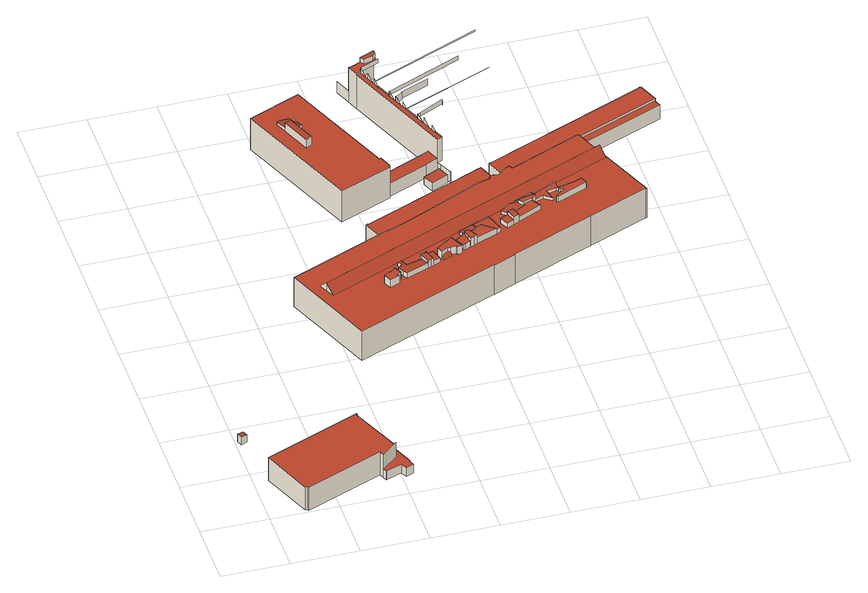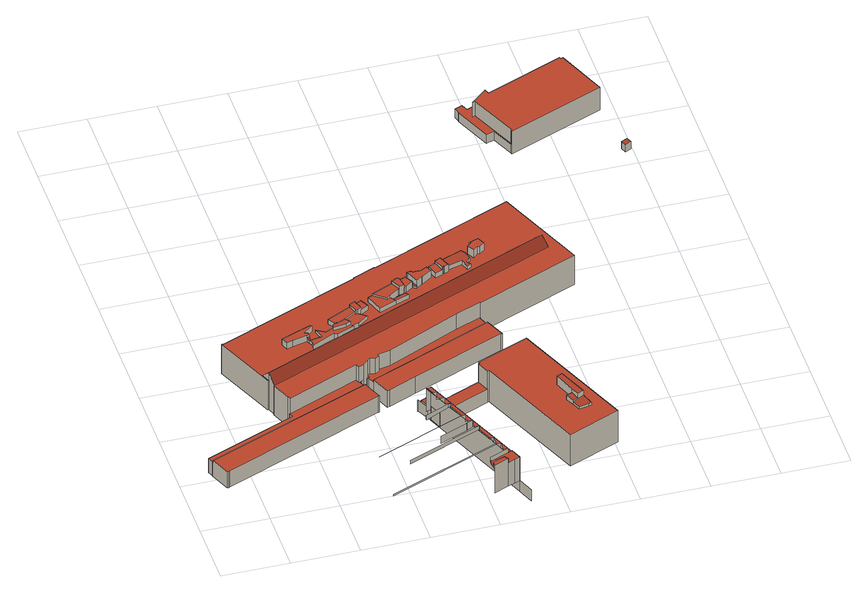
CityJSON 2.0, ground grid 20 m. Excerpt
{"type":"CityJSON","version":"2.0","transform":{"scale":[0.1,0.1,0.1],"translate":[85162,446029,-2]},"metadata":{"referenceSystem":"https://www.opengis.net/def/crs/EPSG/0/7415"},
"CityObjects":{
"building1":{"type":"Building","attributes":{"b3_dak_type":"horizontal","b3_h_dak_50p":2.07,"b3_h_dak_70p":2.11,"b3_h_dak_max":2.18,"b3_h_dak_min":1.97,"b3_h_maaiveld":-0.498,"b3_kas_warenhuis":false,"b3_mutatie_ahn3_ahn4":false,"b3_opp_buitenmuur":19.04,"b3_opp_dak_plat":0,"b3_opp_dak_schuin":3.38,"b3_opp_grond":3.37,"b3_opp_scheidingsmuur":0,"b3_reconstructie_onvolledig":false,"b3_rmse_lod12":0.0688,"b3_rmse_lod13":0.0688,"b3_rmse_lod22":0.0495,"b3_val3dity_lod12":"[]","b3_val3dity_lod13":"[]","b3_val3dity_lod22":"[]","b3_volume_lod12":8.82,"b3_volume_lod13":8.82,"b3_volume_lod22":8.75,"geconstateerd":false,"oorspronkelijkbouwjaar":1951,"status":"Pand in gebruik"},"children":["building1-1"]},
"building1-1":{"type":"BuildingPart","parents":["building1"],"geometry":[{"type":"Solid","lod":"2.2","boundaries":[[[[0,1,2,3]],[[4,2,1,5]],[[6,3,2,4]],[[7,0,3,6]],[[5,1,0,7]],[[5,7,6,4]]]],"semantics":{"surfaces":[{"type":"GroundSurface"},{"type":"WallSurface","on_footprint_edge":true},{"type":"RoofSurface"}],"values":[[0,1,1,1,1,2]]}}]},
"building2":{"type":"Building","attributes":{"b3_bag_bag_overlap":0,"b3_dak_type":"multiple horizontal","b3_h_dak_50p":7.57,"b3_h_dak_70p":7.59,"b3_h_dak_max":7.95,"b3_h_dak_min":2.45,"b3_h_maaiveld":-0.506,"b3_kas_warenhuis":false,"b3_mutatie_ahn3_ahn4":false,"b3_opp_buitenmuur":835.87,"b3_opp_dak_plat":623.33,"b3_opp_dak_schuin":0.01,"b3_opp_grond":575.18,"b3_opp_scheidingsmuur":0,"b3_reconstructie_onvolledig":false,"b3_rmse_lod12":1.38,"b3_rmse_lod13":0.177,"b3_rmse_lod22":0.178,"b3_val3dity_lod12":"[]","b3_val3dity_lod13":"[]","b3_val3dity_lod22":"[]","b3_volume_lod12":4656.03,"b3_volume_lod13":4391.42,"b3_volume_lod22":4387.81,"geconstateerd":false,"oorspronkelijkbouwjaar":2005,"status":"Pand in gebruik"},"children":["building2-1"]},
"building2-1":{"type":"BuildingPart","parents":["building2"],"geometry":[{"type":"Solid","lod":"2.2","boundaries":[[[[8,9,10,11,12,13,14,15,16,17,18,19,20,21,22,23,24]],[[25,14,13,26]],[[27,21,20,28]],[[28,20,19,29]],[[30,31,32,33]],[[34,35,31,30]],[[26,13,12,36]],[[37,15,14,25]],[[35,16,15,37]],[[38,9,8,39]],[[40,41,23,22,42]],[[42,22,21,27]],[[43,18,17,44]],[[44,17,16,35,34]],[[29,19,18,43]],[[39,8,24,45]],[[46,10,9,38]],[[47,11,10,46]],[[45,24,23,41]],[[36,12,11,47]],[[48,49,41,40]],[[33,32,49,48]],[[33,48,40,42,27,28,29,43,44,34,30]],[[49,32,31,35,37,25,26,36,47,46,38,39,45,41]]]],"semantics":{"surfaces":[{"type":"GroundSurface"},{"type":"WallSurface","on_footprint_edge":true},{"type":"WallSurface","on_footprint_edge":false},{"type":"RoofSurface"}],"values":[[0,1,1,1,2,2,1,1,1,1,1,1,1,1,1,1,1,1,1,1,2,2,3,3]]}}]},
"building3":{"type":"Building","attributes":{"b3_bag_bag_overlap":0,"b3_dak_type":"multiple horizontal","b3_h_dak_50p":10.36,"b3_h_dak_70p":10.39,"b3_h_dak_max":13.34,"b3_h_dak_min":3.88,"b3_h_maaiveld":-0.592,"b3_kas_warenhuis":false,"b3_mutatie_ahn3_ahn4":false,"b3_opp_buitenmuur":1474.01,"b3_opp_dak_plat":742.2,"b3_opp_dak_schuin":35.52,"b3_opp_grond":743.24,"b3_opp_scheidingsmuur":18.35,"b3_reconstructie_onvolledig":false,"b3_rmse_lod12":2.03,"b3_rmse_lod13":0.583,"b3_rmse_lod22":0.347,"b3_val3dity_lod12":"[]","b3_val3dity_lod13":"[]","b3_val3dity_lod22":"[]","b3_volume_lod12":8166.2,"b3_volume_lod13":7735.84,"b3_volume_lod22":7786.2,"geconstateerd":false,"oorspronkelijkbouwjaar":2010,"status":"Pand in gebruik"},"children":["building3-1"]},
"building3-1":{"type":"BuildingPart","parents":["building3"],"geometry":[{"type":"Solid","lod":"2.2","boundaries":[[[[50,51,52,53,54,55,56,57,58,59,60,61]],[[62,50,61,63]],[[64,60,59,65]],[[65,59,58,66]],[[67,68,69,70]],[[63,61,60,64]],[[68,57,56,71]],[[72,53,52,69]],[[71,56,55,73]],[[73,55,54,74]],[[74,54,53,72]],[[75,76,77,78,79]],[[66,58,57,68,67]],[[70,69,52,51,80]],[[81,82,83,84]],[[78,77,82,81]],[[85,86,87,88]],[[79,78,89,90]],[[91,92,90,93]],[[94,95,96,97]],[[93,90,89,97,98]],[[84,83,95,94]],[[88,87,99,92,91]],[[92,99,76,75]],[[98,97,96,86,85]],[[80,51,50,62]],[[74,72,69,68,71,73]],[[84,94,97,89,78,81]],[[92,75,79,90]],[[98,85,88,91,93]],[[80,62,63,64,65,66,67,70],[76,99,87,86,96,95,83,82,77]]]],"semantics":{"surfaces":[{"type":"GroundSurface"},{"type":"WallSurface","on_footprint_edge":true},{"type":"WallSurface","on_footprint_edge":false},{"type":"RoofSurface"}],"values":[[0,1,1,1,2,1,1,1,1,1,1,2,1,1,2,2,2,2,2,2,2,2,2,2,2,1,3,3,3,3,3]]}}]},
"building4":{"type":"Building","attributes":{"b3_bag_bag_overlap":0,"b3_dak_type":"slanted","b3_h_dak_50p":8.63,"b3_h_dak_70p":10.26,"b3_h_dak_max":26.25,"b3_h_dak_min":-1.54,"b3_h_maaiveld":-1,"b3_kas_warenhuis":false,"b3_mutatie_ahn3_ahn4":false,"b3_opp_buitenmuur":28676.54,"b3_opp_dak_plat":14548.22,"b3_opp_dak_schuin":4583.28,"b3_opp_grond":20533.47,"b3_opp_scheidingsmuur":342.63,"b3_reconstructie_onvolledig":false,"b3_rmse_lod12":5.09,"b3_rmse_lod13":1.66,"b3_rmse_lod22":0.667,"b3_val3dity_lod12":"[]","b3_val3dity_lod13":"[]","b3_val3dity_lod22":"[]","b3_volume_lod12":193575.48,"b3_volume_lod13":195659.55,"b3_volume_lod22":186169.72,"geconstateerd":false,"oorspronkelijkbouwjaar":1957,"status":"Pand in gebruik"},"children":["building4-1"]},
"building4-1":{"type":"BuildingPart","parents":["building4"],"geometry":[{"type":"MultiSurface","lod":"2.2","boundaries":[[[100,101,102,103]],[[104,103,102,105,106,107]],[[108,109,103,104]],[[107,106,110,111]],[[112,111,110,113]],[[114,115,116]],[[115,114,117]],[[118,119,117]],[[120,121,122,123]],[[124,118,121,120]],[[123,122,125,126]],[[106,105,127,128,129]],[[130,126,125,131,132]],[[133,134,109,108]],[[135,132,131,136,137]],[[137,136,138,139]],[[139,138,140]],[[141,142,143,144]],[[145,146,147,148,149,150,143,142,140,138,136,131,125,122,121,118,117,114,116,113,110,106,129,151,152,153,154,155,156,157]],[[144,143,150,158]],[[142,159,140]],[[158,150,149]],[[148,160,149]],[[161,148,147,162]],[[163,162,147,146,164]],[[128,127,165,166]],[[167,168,159,142,141]],[[169,164,146,145,170]],[[171,133,172,173]],[[170,145,157,174]],[[166,165,175,176]],[[177,178,179,172,133,108,104,107,111,180]],[[174,157,156]],[[155,181,156]],[[182,183,164,169]],[[184,155,154]],[[129,128,185,151]],[[176,175,186,187]],[[187,186,188,189]],[[190,180,111,112]],[[153,191,154]],[[192,153,152,193]],[[193,152,151,194]],[[195,196,168,167]],[[173,172,179,197]],[[198,199,200,134,133,171]],[[201,198,171,173,197]],[[197,179,178,202,201]],[[203,177,180,190]],[[202,178,177,203]],[[201,202,199,198]],[[204,205,183,182]],[[206,207,196,195]],[[208,209,205,204]],[[162,163,210]],[[211,212,132,135]],[[213,214,119,118,124]]],"semantics":{"surfaces":[{"type":"WallSurface","on_footprint_edge":true},{"type":"WallSurface","on_footprint_edge":false},{"type":"RoofSurface"}],"values":[0,0,1,1,1,1,1,1,1,1,1,0,1,1,1,1,1,1,2,1,1,1,1,1,1,0,1,1,1,1,0,2,1,1,1,1,1,0,0,1,1,1,1,1,1,1,2,1,1,1,1,1,1,1,1,1,1]}}]},
"building5":{"type":"Building","attributes":{"b3_dak_type":"slanted","b3_h_dak_50p":9.67,"b3_h_dak_70p":9.72,"b3_h_dak_max":12.78,"b3_h_dak_min":1.8,"b3_h_maaiveld":-0.601,"b3_kas_warenhuis":false,"b3_mutatie_ahn3_ahn4":false,"b3_opp_buitenmuur":3761.04,"b3_opp_dak_plat":4016.63,"b3_opp_dak_schuin":789.95,"b3_opp_grond":3864.5,"b3_opp_scheidingsmuur":0,"b3_reconstructie_onvolledig":false,"b3_rmse_lod12":2.43,"b3_rmse_lod13":0.778,"b3_rmse_lod22":0.173,"b3_val3dity_lod12":"[]","b3_val3dity_lod13":"[]","b3_val3dity_lod22":"[]","b3_volume_lod12":39843.1,"b3_volume_lod13":35990.94,"b3_volume_lod22":36680.86,"geconstateerd":false,"oorspronkelijkbouwjaar":1945,"status":"Pand in gebruik"},"children":["building5-1"]},
"building5-1":{"type":"BuildingPart","parents":["building5"],"geometry":[{"type":"Solid","lod":"2.2","boundaries":[[[[215,216,217,218,219,220,221,222,223,224,225,226,227,228,229,230,231,232,233,234,235,236,237,238,239,240,241,242,243,244,245,246,247,248,249,250,251,252,253,254,255,256,257,258,259,260]],[[261,246,245,262]],[[263,255,254,264]],[[265,259,258,266]],[[264,254,253,267]],[[268,269,270,271]],[[272,273,274,275]],[[267,253,252,276]],[[277,235,234,278]],[[278,234,233,279]],[[280,281,282,283]],[[284,238,237,285]],[[286,287,288,289]],[[279,233,232,290,291]],[[292,221,220,293]],[[293,220,219,294,295]],[[296,243,242,297]],[[298,244,243,296]],[[299,239,238,284]],[[300,301,302,303,304]],[[262,245,244,298]],[[305,236,235,277]],[[287,306,307,308]],[[309,310,311,312,313]],[[314,315,310,309]],[[316,216,215,317]],[[294,219,218,318]],[[319,320,321,322]],[[323,324,229,228,325]],[[290,232,231,326]],[[285,237,236,305]],[[322,321,327,328]],[[329,330,315,314]],[[331,332,333,330,329]],[[328,327,333,332]],[[334,335,336,337]],[[338,339,340,341]],[[341,340,342,343]],[[344,240,239,299]],[[345,346,241,240,344]],[[297,242,241,346]],[[347,348,349]],[[350,351,352,353]],[[354,355,351,350]],[[356,248,247,355,354]],[[357,358,359,360]],[[353,352,360,361]],[[326,231,230,358,357]],[[362,363,364,365]],[[366,367,368,369]],[[370,371,372,373]],[[355,247,246,261]],[[374,249,248,356]],[[375,250,249,374]],[[276,252,251,376]],[[377,256,255,263]],[[378,379,380]],[[381,379,378,382,383]],[[384,385,386,387]],[[365,364,388,389]],[[389,388,390,391]],[[318,218,217,368]],[[392,393,394,395]],[[396,397,398,399]],[[400,401,402,403]],[[337,336,404,397,396]],[[405,406,407,408]],[[312,311,409,410,411]],[[412,413,414,415,416,417]],[[406,418,419]],[[395,394,420,421]],[[410,409,281,280]],[[422,392,413,412]],[[421,420,414,413]],[[397,404,401,400]],[[423,424,425]],[[426,427,428,429,430]],[[431,432,308,433]],[[433,308,307,434,435]],[[435,434,320,319]],[[417,416,436,437]],[[438,439,440,393,392,422]],[[408,407,440,439]],[[361,360,359,441,442,443]],[[444,445,446,447]],[[448,449,424,423,450]],[[451,452,427,426]],[[450,423,452,451]],[[453,454,455,456]],[[457,458,459,455]],[[447,446,454,453]],[[460,461,367,366]],[[462,463,464]],[[465,466,467,463]],[[464,463,467,302,301]],[[468,469,301,300]],[[470,471,449,448]],[[472,473,474,475]],[[358,230,229,324]],[[476,477,478,432,431]],[[411,410,469,468]],[[479,480,481,482]],[[483,484,485,436]],[[486,487,418,406,405]],[[445,488,484,483]],[[489,490,488,445,444]],[[491,492,493,274]],[[494,495,492,491]],[[496,497,498,499]],[[497,500,371,370]],[[387,386,501,498]],[[499,498,501,335,334]],[[502,503,471,470]],[[428,427,504]],[[430,429,505,506]],[[325,228,227,507]],[[271,270,490,489]],[[273,508,509,510]],[[511,512,508,273,272]],[[416,415,513,514]],[[514,513,458,457]],[[515,516,324,323]],[[517,518,519,520]],[[521,522,518,517]],[[523,524,525,526]],[[520,519,527,528]],[[391,390,522,521]],[[313,312,529,530]],[[531,532,533,534]],[[473,535,532,531]],[[536,537,466,465]],[[475,474,332,331]],[[538,539,540,541]],[[510,509,542,543]],[[544,538,269,268]],[[534,533,477,476]],[[545,546,547,535,473,472]],[[530,529,546,545]],[[304,303,547,546]],[[548,549,487,486]],[[456,455,459,539,538,544]],[[443,442,550,551]],[[526,525,385,384]],[[482,481,524,523]],[[552,553,495,494]],[[554,555,537,536]],[[506,505,556,557]],[[557,556,306,287,286]],[[558,559,560,561]],[[561,560,562,563]],[[563,562,564,565]],[[565,564,566,567]],[[567,566,555,554]],[[568,226,225,569]],[[569,225,224,570]],[[570,224,223,571]],[[572,507,227,226,568]],[[528,527,363,362]],[[573,574,439,438]],[[437,436,485,575,576]],[[576,575,574,573]],[[577,578,579,580]],[[543,542,379,381]],[[369,368,217,216,316]],[[581,582,512,511]],[[583,584,582,581]],[[275,274,493,339,338]],[[585,586,587,588]],[[588,587,589,590]],[[551,550,586,585]],[[591,592,549,548]],[[593,376,251,250,375]],[[383,382,592,591]],[[541,540,594,595]],[[595,594,553,552]],[[596,597,584,583]],[[343,342,597,596]],[[598,599,600,601]],[[601,600,602,288]],[[376,593,603]],[[432,478,599,598]],[[580,579,500,497,496]],[[604,605,606,607]],[[607,606,578,577]],[[266,258,257,608]],[[608,257,256,377]],[[291,290,346,345]],[[283,282,609,462]],[[462,609,559,558]],[[289,288,602,503,502]],[[403,402,610,398]],[[399,398,610,605,604]],[[571,223,222,611]],[[295,294,507,572]],[[612,260,259,265]],[[317,215,260,612]],[[348,347,613]],[[590,589,614,615]],[[615,614,461,460]],[[373,372,480,479]],[[442,441,616,617]],[[617,616,516,515]],[[611,222,221,292]],[[346,290,326,357,360,352,351,355,261,262,298,296,297]],[[421,413,392,395]],[[504,427,452,423,425]],[[514,457,455,454,446,445,483,436,416]],[[510,491,274,273]],[[534,476,431,433,435,319,322,328,332,474,473,531]],[[530,545,472,475,331,329,314,309,313]],[[304,546,529,312,411,468,300]],[[456,544,268,271,489,444,447,453]],[[528,362,365,389,391,521,517,520]],[[576,573,438,422,412,417,437]],[[593,375,349,348]],[[595,552,494,491,510,543,381,383,591,548,486,405,408,439,574,575,485,484,488,490,270,269,538,541]],[[343,596,583,581,511,272,275,338,341]],[[432,598,601,288,287,308]],[[291,345,344,299,284,285,305,277,278,279]],[[283,462,464,301,469,410,280]],[[462,558,561,563,565,567,554,536,465,463]],[[289,502,470,448,450,451,426,430,506,557,286]],[[403,398,397,400]],[[399,604,607,577,580,496,499,334,337,396]],[[613,419,418,487,549,592,382,378,380,603,593,348]],[[615,460,366,369,316,317,612,265,266,608,377,263,264,267,276,376,603,380,379,542,509,508,512,582,584,597,342,340,339,493,492,495,553,594,540,539,459,458,513,415,414,420,394,393,440,407,406,419,613,347,349,375,374,356,354,350,353,361,443,551,585,588,590],[519,518,522,390,388,364,363,527],[560,559,609,282,281,409,311,310,315,330,333,327,321,320,434,307,306,556,505,429,428,504,425,424,449,471,503,602,600,599,478,477,533,532,535,547,303,302,467,466,537,555,566,564,562],[605,610,402,401,404,336,335,501,386,385,525,524,481,480,372,371,500,579,578,606]],[[516,616,441,359,358,324]],[[373,479,482,523,526,384,387,498,497,370]],[[617,515,323,325,507,294,318,368,367,461,614,589,587,586,550,442]],[[611,292,293,295,572,568,569,570,571]]]],"semantics":{"surfaces":[{"type":"GroundSurface"},{"type":"WallSurface","on_footprint_edge":true},{"type":"WallSurface","on_footprint_edge":false},{"type":"RoofSurface"}],"values":[[0,1,1,1,1,2,2,1,1,1,2,1,2,1,1,1,1,1,1,2,1,1,2,2,2,1,1,2,1,1,1,2,2,2,2,2,2,2,1,1,1,2,2,2,1,2,2,1,2,2,2,1,1,1,1,1,2,2,2,2,2,1,2,2,2,2,2,2,2,2,2,2,2,2,2,2,2,2,2,2,2,2,2,2,2,2,2,2,2,2,2,2,2,2,2,2,2,2,1,2,2,2,2,2,2,2,2,2,2,2,2,2,2,2,2,1,2,2,2,2,2,2,2,2,2,2,2,2,2,2,2,2,2,2,2,2,2,2,2,2,2,2,2,2,2,2,2,2,2,2,2,2,2,1,1,1,1,2,2,2,2,2,2,1,2,2,2,2,2,2,2,1,2,2,2,2,2,2,2,2,2,2,2,2,1,1,2,2,2,2,2,2,1,2,1,1,2,2,2,2,2,2,1,3,3,3,3,3,3,3,3,3,3,3,3,3,3,3,3,3,3,3,3,3,3,3,3,3,3,3]]}}]},
"building6":{"type":"Building","attributes":{"b3_dak_type":"horizontal","b3_h_dak_50p":2.21,"b3_h_dak_70p":2.24,"b3_h_dak_max":2.44,"b3_h_dak_min":1.99,"b3_h_maaiveld":-0.588,"b3_kas_warenhuis":false,"b3_mutatie_ahn3_ahn4":false,"b3_opp_buitenmuur":50.04,"b3_opp_dak_plat":18.94,"b3_opp_dak_schuin":0,"b3_opp_grond":18.93,"b3_opp_scheidingsmuur":0,"b3_reconstructie_onvolledig":false,"b3_rmse_lod12":0.0602,"b3_rmse_lod13":0.0602,"b3_rmse_lod22":0.0549,"b3_val3dity_lod12":"[]","b3_val3dity_lod13":"[]","b3_val3dity_lod22":"[]","b3_volume_lod12":53.35,"b3_volume_lod13":53.35,"b3_volume_lod22":53.19,"geconstateerd":false,"oorspronkelijkbouwjaar":2014,"status":"Pand in gebruik"},"children":["building6-1"]},
"building6-1":{"type":"BuildingPart","parents":["building6"],"geometry":[{"type":"Solid","lod":"2.2","boundaries":[[[[618,619,620,621]],[[622,620,619,623]],[[624,621,620,622]],[[625,618,621,624]],[[623,619,618,625]],[[623,625,624,622]]]],"semantics":{"surfaces":[{"type":"GroundSurface"},{"type":"WallSurface","on_footprint_edge":true},{"type":"RoofSurface"}],"values":[[0,1,1,1,1,2]]}}]}
},
"vertices":[
[23,349,15],[30,332,15],[13,325,15],[6,342,15],[13,325,42],[30,332,40],[6,342,42],[23,349,40],
[380,209,15],[427,96,15],[425,95,15],[432,76,15],[409,67,15],[400,87,15],[354,69,15],[352,68,15],[347,80,15],[341,95,15],[111,1,15],[109,6,15],[103,4,15],[41,156,15],[325,272,15],[327,267,15],[355,199,15],[354,69,45],[400,87,45],[41,156,96],[103,4,96],[109,6,96],[395,122,96],[395,122,45],[387,119,45],[387,119,96],[347,80,96],[347,80,45],[409,67,45],[352,68,45],[427,96,45],[380,209,45],[327,267,96],[327,267,46],[325,272,96],[111,1,96],[341,95,96],[355,199,45],[425,95,45],[432,76,45],[324,267,96],[324,267,46],
[546,1612,14],[683,1282,14],[688,1285,14],[843,1350,14],[858,1313,14],[820,1298,14],[820,1296,14],[703,1247,14],[698,1245,14],[700,1239,14],[546,1176,14],[392,1548,14],[546,1612,124],[392,1548,124],[546,1176,124],[700,1239,123],[698,1245,123],[703,1247,123],[703,1247,60],[688,1285,60],[688,1285,123],[820,1296,60],[843,1350,61],[820,1298,60],[858,1313,60],[514,1462,140],[514,1462,124],[503,1486,124],[503,1486,132],[503,1486,136],[683,1282,123],[491,1511,130],[491,1511,124],[462,1506,124],[462,1506,133],[504,1383,152],[504,1383,124],[521,1392,124],[521,1392,153],[486,1478,134],[486,1478,136],[496,1455,152],[496,1455,139],[486,1478,152],[455,1503,133],[455,1503,124],[468,1470,124],[468,1470,136],[468,1470,151],[496,1455,124],
[689,1723,49],[689,1723,10],[709,1675,10],[709,1675,49],[709,1675,132],[722,1642,10],[722,1642,129],[722,1642,132],[725,1681,132],[725,1681,49],[735,1648,129],[735,1648,132],[735,1648,146],[743,1628,129],[746,1620,129],[746,1620,146],[743,1627,129],[754,1600,129],[755,1598,129],[755,1598,127],[758,1592,146],[758,1592,129],[762,1575,129],[762,1575,132],[755,1598,130],[764,1576,129],[764,1576,132],[858,1312,10],[858,1312,48],[858,1312,129],[764,1576,133],[783,1530,129],[783,1530,132],[746,1690,131],[746,1690,49],[783,1530,145],[782,1530,129],[782,1530,145],[784,1527,129],[784,1527,143],[791,1511,129],[794,1503,146],[794,1503,129],[793,1503,129],[793,1503,146],[830,1414,129],[831,1414,129],[812,1459,129],[806,1475,129],[803,1482,129],[796,1499,129],[871,1317,129],[860,1343,129],[855,1356,129],[850,1368,129],[841,1390,129],[840,1393,129],[836,1402,129],[796,1499,143],[794,1503,122],[806,1475,123],[806,1475,146],[812,1459,132],[812,1459,133],[831,1414,133],[863,1300,10],[863,1300,48],[814,1512,146],[814,1512,122],[831,1414,145],[830,1414,145],[746,1690,147],[754,1679,132],[754,1679,147],[836,1402,136],[880,1262,10],[880,1262,48],[792,1679,131],[790,1696,131],[780,1688,131],[792,1671,132],[841,1390,127],[837,1416,145],[837,1416,133],[841,1390,149],[871,1317,48],[882,1263,10],[882,1263,48],[882,1264,10],[882,1264,48],[792,1671,146],[855,1356,119],[855,1356,144],[860,1343,132],[871,1317,132],[814,1515,148],[814,1515,124],[780,1688,147],[790,1709,147],[790,1709,132],[790,1709,49],[790,1696,147],[790,1696,132],[792,1679,132],[911,1452,149],[911,1452,133],[898,1549,148],[898,1549,124],[911,1447,145],[911,1447,133],[1078,1569,132],[1006,1623,146],[1006,1623,133],[1087,1735,132],[1087,1735,127],
[432,584,14],[317,861,14],[622,987,14],[623,988,14],[611,1018,14],[586,1078,14],[591,1080,14],[591,1079,14],[868,1193,14],[950,1227,14],[950,1226,14],[957,1229,14],[981,1171,14],[989,1152,14],[993,1154,14],[1012,1162,14],[1016,1163,14],[1008,1183,14],[984,1242,14],[988,1244,14],[988,1243,14],[1471,1442,14],[1470,1443,14],[1472,1444,14],[1473,1442,14],[1476,1443,14],[1500,1385,14],[1501,1382,14],[1499,1381,14],[1507,1363,14],[1236,1252,14],[1241,1241,14],[1238,1240,14],[1242,1231,14],[1266,1174,14],[1264,1173,14],[1273,1148,14],[1276,1149,14],[1354,963,14],[1351,961,14],[1350,963,14],[1173,890,14],[926,788,14],[926,786,14],[860,758,14],[859,760,14],[1241,1241,64],[1236,1252,63],[1350,963,117],[1351,961,117],[860,758,117],[926,786,117],[1354,963,117],[1045,1001,138],[1045,1001,127],[1009,996,127],[1009,996,138],[1125,1014,137],[1125,1014,131],[1118,1013,132],[1118,1013,137],[1276,1149,117],[988,1243,71],[988,1244,71],[984,1242,71],[917,895,131],[917,895,117],[898,950,117],[898,950,131],[1472,1444,71],[1470,1443,71],[787,841,144],[787,841,125],[771,876,125],[771,876,144],[1008,1183,63],[1008,1183,71],[591,1080,72],[586,1078,72],[611,1018,63],[611,1018,71],[1499,1381,63],[1501,1382,63],[1507,1363,63],[1473,1442,71],[859,911,137],[859,911,131],[859,911,117],[830,892,117],[830,892,138],[1471,1442,71],[787,841,117],[796,845,117],[796,845,121],[830,859,147],[830,859,117],[840,863,117],[840,863,138],[840,863,147],[830,857,147],[830,857,117],[317,861,117],[432,584,117],[623,988,64],[803,847,137],[803,847,117],[818,853,117],[818,853,137],[993,1154,63],[993,1154,39],[989,1152,63],[1016,1163,63],[818,854,117],[818,854,137],[820,854,147],[820,854,117],[820,855,147],[820,855,137],[820,855,117],[683,798,142],[683,798,117],[691,802,117],[691,802,142],[1119,1004,137],[1119,1004,117],[1129,1002,117],[1129,1002,137],[1100,978,117],[1100,978,137],[1476,1443,71],[1500,1385,71],[1500,1385,63],[387,782,117],[387,782,144],[376,806,117],[1024,1150,117],[1024,1150,64],[1019,1161,63],[1019,1161,117],[1238,1240,117],[1238,1240,64],[1242,1231,117],[1012,1162,63],[1012,1162,39],[1005,1155,39],[1005,1155,63],[1005,1155,117],[549,770,143],[549,770,117],[560,747,117],[560,747,143],[623,984,117],[623,984,64],[622,987,64],[622,987,117],[625,813,131],[625,813,117],[616,837,117],[616,837,128],[1266,1174,117],[1264,1173,117],[1273,1148,117],[1173,890,117],[1117,1049,113],[1117,1049,117],[1116,1053,117],[1117,1049,127],[1048,1015,108],[1048,1015,127],[608,784,133],[608,784,117],[616,773,117],[616,773,134],[588,758,117],[588,758,144],[584,761,117],[584,761,144],[950,943,133],[950,943,117],[927,930,117],[927,930,133],[699,805,142],[699,805,133],[688,839,133],[688,839,142],[720,814,132],[720,814,117],[710,848,117],[710,848,132],[699,805,117],[970,991,128],[970,991,117],[939,968,117],[939,968,128],[903,889,117],[903,889,131],[903,889,136],[961,915,142],[961,915,133],[961,915,117],[977,923,117],[977,923,133],[977,923,142],[970,991,115],[963,990,117],[940,905,117],[940,905,133],[950,943,142],[730,826,127],[730,826,117],[733,819,117],[758,837,143],[758,837,127],[758,837,117],[773,837,117],[773,837,144],[783,870,138],[783,870,121],[796,845,137],[803,848,117],[803,848,137],[969,947,133],[969,947,142],[961,949,142],[961,949,127],[961,949,117],[990,1142,39],[990,1142,64],[990,1142,117],[1005,975,138],[1005,975,132],[1031,986,132],[1031,986,138],[722,844,143],[722,844,117],[730,826,143],[749,837,143],[749,837,132],[1032,984,138],[1032,984,132],[1033,984,132],[1033,984,138],[1035,979,132],[1035,979,117],[1033,984,117],[698,1015,117],[698,1015,64],[846,929,131],[854,917,127],[854,917,131],[829,906,127],[829,906,117],[854,917,117],[867,917,136],[867,917,131],[752,864,143],[752,864,117],[812,890,147],[812,890,138],[816,863,137],[816,863,147],[805,886,138],[805,886,117],[783,870,117],[604,831,128],[604,831,117],[612,821,117],[612,821,129],[1009,970,132],[1009,970,127],[969,947,127],[991,994,127],[991,994,110],[1005,975,127],[994,989,138],[994,989,127],[1118,1023,126],[1118,1023,117],[1118,1013,117],[1113,1023,127],[1113,1023,117],[672,825,142],[672,825,131],[682,799,134],[682,799,142],[672,825,117],[682,799,117],[755,865,144],[755,865,117],[760,830,117],[776,832,117],[776,832,144],[981,1171,63],[1125,1014,117],[1122,1022,117],[1122,1022,126],[1168,1024,138],[1168,1024,117],[1049,957,117],[1049,957,132],[994,1152,63],[994,1152,39],[585,794,144],[585,794,117],[572,781,117],[572,781,143],[596,771,144],[596,771,117],[605,808,130],[605,808,117],[600,806,117],[600,806,130],[564,781,117],[564,781,143],[827,889,138],[827,889,147],[810,890,138],[810,890,117],[806,887,117],[806,887,138],[812,890,117],[826,903,126],[826,903,117],[1044,991,127],[1044,991,117],[1068,1001,117],[1068,1001,127],[1117,1033,117],[1117,1033,127],[1044,991,138],[826,892,147],[826,892,138],[826,892,117],[986,999,128],[986,999,117],[981,1134,64],[981,1134,117],[1083,1017,127],[1083,1017,117],[820,902,126],[820,902,117],[790,835,117],[790,835,144],[805,913,131],[805,913,117],[810,903,117],[810,903,128],[810,900,117],[810,900,127],[811,900,117],[811,900,127],[812,899,117],[812,899,126],[957,1229,72],[950,1226,72],[950,1227,72],[868,1193,72],[981,1171,71],[962,949,142],[962,949,127],[968,952,127],[968,952,142],[681,836,142],[681,836,117],[669,831,117],[669,831,142],[1187,1031,138],[1187,1031,117],[1195,1011,139],[1195,1011,117],[965,1137,117],[965,1137,63],[954,1132,63],[954,1132,117],[954,1124,64],[954,1124,117],[1039,1021,128],[1039,1021,117],[1273,1148,144],[1092,984,117],[1092,984,126],[1105,974,137],[1105,974,117],[782,870,121],[782,870,117],[773,878,117],[773,878,124],[771,876,117],[1283,1122,117],[686,838,142],[686,838,117],[683,834,117],[683,834,142],[926,788,117],[846,929,117],[688,839,117],[591,1079,72],[859,760,117],[400,757,117],[918,1115,63],[918,1115,117],[986,1148,39],[986,1148,63],
[856,1291,14],[871,1259,14],[821,1237,14],[807,1269,14],[821,1237,42],[871,1259,42],[807,1269,42],[856,1291,43]
]}
